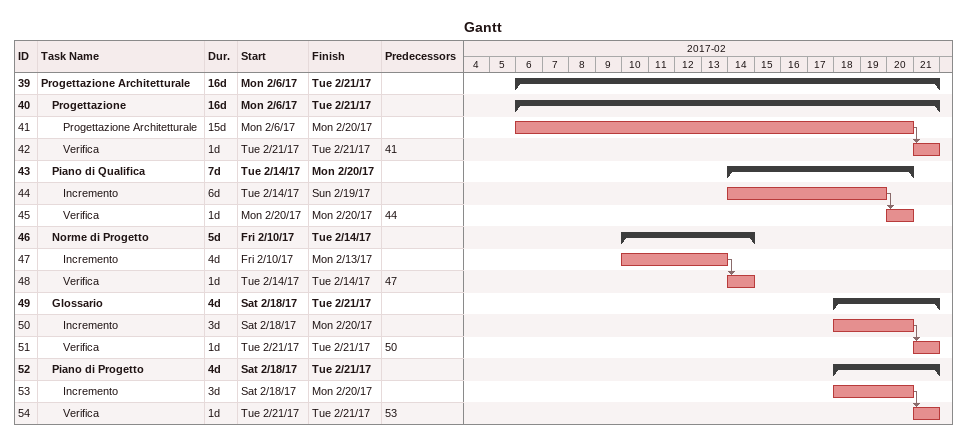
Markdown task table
Gantt

| ID | Level | Task | Duration | Start | Finish | Predecessors |
|---|---|---|---|---|---|---|
| 39 | 1 | **Progettazione Architetturale** | 16d | 2017-02-06 | 2017-02-21 |  |
| 40 | 2 | **Progettazione** | 16d | 2017-02-06 | 2017-02-21 |  |
| 41 | 3 | Progettazione Architetturale | 15d | 2017-02-06 | 2017-02-20 |  |
| 42 | 3 | Verifica | 1d | 2017-02-21 | 2017-02-21 | 41 |
| 43 | 2 | **Piano di Qualifica** | 7d | 2017-02-14 | 2017-02-20 |  |
| 44 | 3 | Incremento | 6d | 2017-02-14 | 2017-02-19 |  |
| 45 | 3 | Verifica | 1d | 2017-02-20 | 2017-02-20 | 44 |
| 46 | 2 | **Norme di Progetto** | 5d | 2017-02-10 | 2017-02-14 |  |
| 47 | 3 | Incremento | 4d | 2017-02-10 | 2017-02-13 |  |
| 48 | 3 | Verifica | 1d | 2017-02-14 | 2017-02-14 | 47 |
| 49 | 2 | **Glossario** | 4d | 2017-02-18 | 2017-02-21 |  |
| 50 | 3 | Incremento | 3d | 2017-02-18 | 2017-02-20 |  |
| 51 | 3 | Verifica | 1d | 2017-02-21 | 2017-02-21 | 50 |
| 52 | 2 | **Piano di Progetto** | 4d | 2017-02-18 | 2017-02-21 |  |
| 53 | 3 | Incremento | 3d | 2017-02-18 | 2017-02-20 |  |
| 54 | 3 | Verifica | 1d | 2017-02-21 | 2017-02-21 | 53 |
